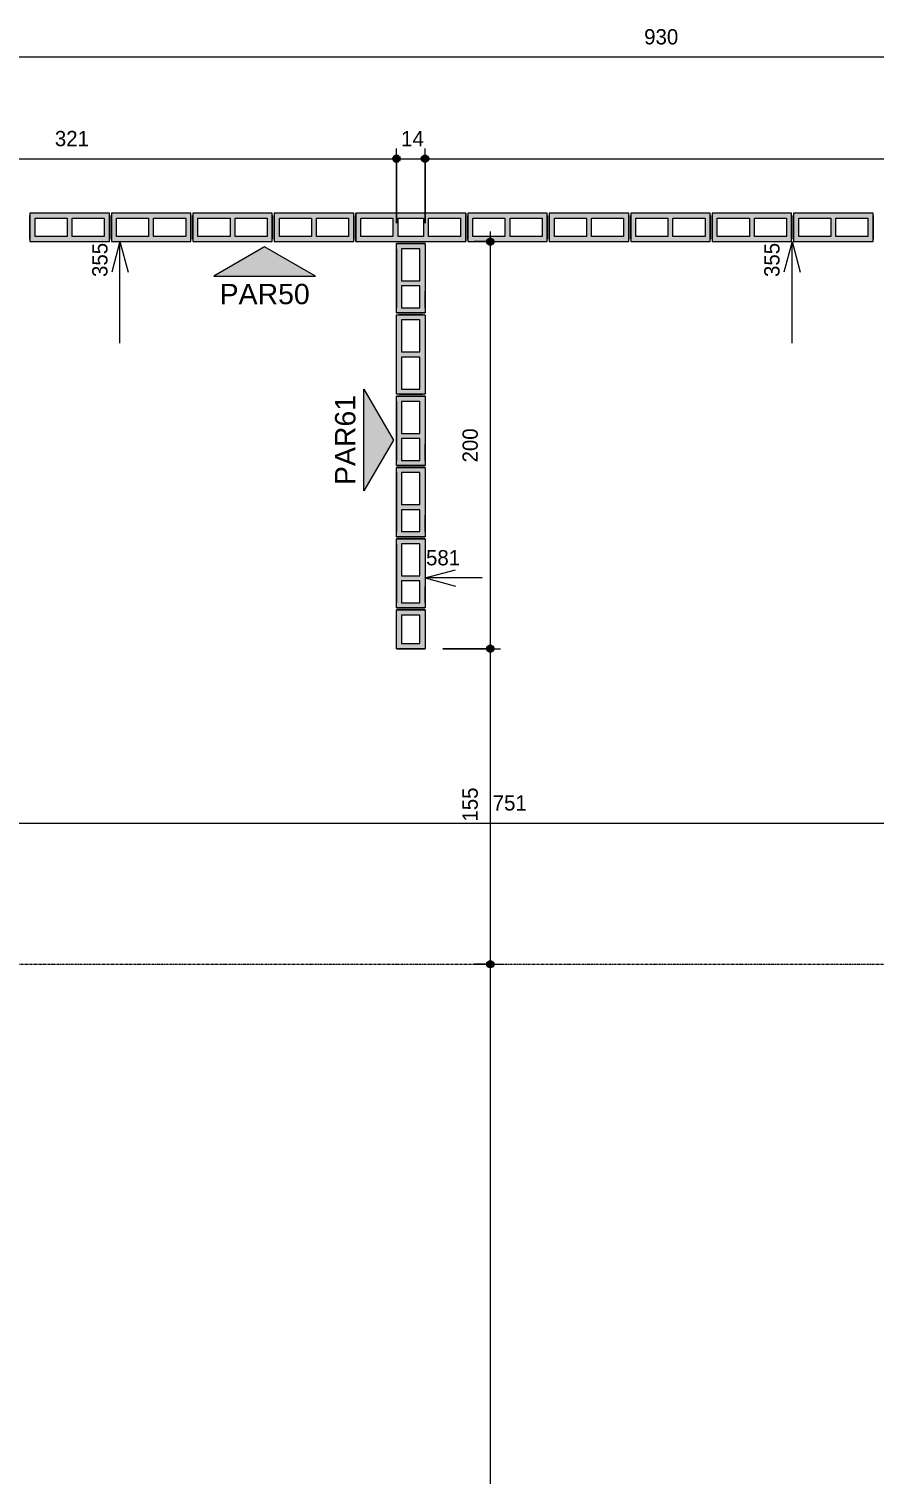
# Model space of a CAD drawing. Header units: centimetres. Extents: x 170 to 14001, y -2277 to 8860.
# Drawn here: x 11215 to 11630, y 185 to 895 of the extents above; entities that cross this region are included whole.
import ezdxf

# ---------------------------------------------------------------- set-up
doc = ezdxf.new("R2010")
doc.units = ezdxf.units.CM
doc.linetypes.add('Linha de eixo', pattern=[2.2225, 1.27, -0.3175, 0.3175, -0.3175])
for name, color, linetype, lineweight, true_color in [('A-ANNO-DIMS-1', 1, 'Continuous', 9, 0xff0000), ('G-ANNO-SYMB-1', 251, 'Continuous', 9, 0x646464), ('S-BEAM-3', 9, 'Continuous', 9, 0xc0c0c0), ('S-BEAM-4', 98, 'Continuous', 9, 0x004000), ('S-BEAM-8', 142, 'Continuous', 9, 0x0080c0), ('S-BEAM-9', 1, 'Continuous', 9, 0xff0000)]:
    doc.layers.add(name, color=color, linetype=linetype, lineweight=lineweight, true_color=true_color)
for name, color, linetype, lineweight in [('A-ANNO-DIMS-50', 7, 'Continuous', 9), ('A-DETL-GENF', 7, 'Continuous', 9), ('G-ANNO-SYMB', 7, 'Continuous', 9), ('S-BEAM', 7, 'Continuous', 9), ('S-BEAM-2', 7, 'Continuous', 13), ('S-GRID-1', 7, 'Linha de eixo', 9)]:
    doc.layers.add(name, color=color, linetype=linetype, lineweight=lineweight)
doc.styles.add('Arial', font='arial.ttf', dxfattribs={"height": 10})
doc.styles.add('Bahnschrift_12', font='', dxfattribs={"height": 7.5})
doc.styles.get('Bahnschrift_12').set_extended_font_data('Bahnschrift')
doc.dimstyles.new('COTA_ACUMULADA', dxfattribs={"dimscale": 30.48, "dimtxt": 8.33133, "dimasz": 0.049213, "dimexe": 0, "dimexo": 0.0625, "dimgap": 0.131234, "dimtad": 0, "dimjust": 2, "dimdec": 0, "dimzin": 0, "dimdsep": 46, "dimtxsty": 'Bahnschrift_12', "dimblk1": 'NONE', "dimblk2": 'OPEN30', "dimsah": 1, "dimcen": 0.09, "dimse1": 1, "dimsd1": 1, "dimazin": 0, "dimtfac": 1, "dimtdec": 4, "dimtix": 1, "dimtmove": 2, "dimatfit": 3, "dimfxl": 0, "dimfxlon": 1, "dimtvp": 1, "dimtolj": 1, "dimtzin": 0, "dimarcsym": 2})
doc.dimstyles.new('Linear_-_2_mm_Arial', dxfattribs={"dimscale": 30.48, "dimtxt": 8.33133, "dimasz": 0.393701, "dimexe": 0.164042, "dimexo": 0.328084, "dimgap": 0.131234, "dimtad": 1, "dimdec": 0, "dimzin": 0, "dimdsep": 46, "dimtxsty": 'Bahnschrift_12', "dimblk1": 'DOTSMALL', "dimblk2": 'DOTSMALL', "dimsah": 1, "dimcen": 0.09, "dimdle": 0.164042, "dimazin": 0, "dimtfac": 1, "dimtdec": 4, "dimtix": 1, "dimtmove": 0, "dimatfit": 3, "dimfxl": 1, "dimtvp": 1, "dimtolj": 1, "dimtzin": 0, "dimarcsym": 2})

# ---------------------------------------------------------------- blocks, each defined once
blk = doc.blocks.new('LEONE - BLOCO 14X39X19 - LEONE - BLOCO 14X39X19-554799-COBERTURA - MODULAÇÃO 2ª FIADA')
at = {"layer": 'S-BEAM-3'}
h = blk.add_hatch(color=256, dxfattribs=at)
h.paths.add_polyline_path([(-19.5, 7), (-19.5, -7), (19.5, -7), (19.5, 7)])
h.paths.add_polyline_path([(-17, -3.48), (-17, 4.5), (-1.25, 4.5), (-1.25, -4.5), (-17, -4.5)])
h.paths.add_polyline_path([(1.25, -0.98), (1.25, 4.5), (17, 4.5), (17, -4.5), (1.25, -4.5), (1.25, -4.16)])
at = {"layer": 'A-DETL-GENF'}
for p, q in [((19.5, 7), (-19.5, 7)), ((-19.5, 7), (-19.5, 0)), ((-19.5, 0), (-19.5, -7)), ((-17, -4.5), (-17, 4.5)), ((-17, 4.5), (-1.25, 4.5)), ((-1.25, 4.5), (-1.25, -4.5)), ((1.25, -4.5), (1.25, 4.5)), ((1.25, 4.5), (17, 4.5)), ((17, 4.5), (17, -4.5)), ((19.5, 0), (19.5, 7)), ((19.5, -7), (19.5, 0)), ((-19.5, -7), (19.5, -7)), ((-1.25, -4.5), (-17, -4.5)), ((17, -4.5), (1.25, -4.5))]:
    blk.add_line(p, q, dxfattribs=at)
at = {"layer": 'S-BEAM-2'}
for p, q in [((-19.5, 7), (-19.5, -7)), ((19.5, 7), (-19.5, 7)), ((-19.5, 7), (-19.5, -7)), ((-19.5, -5.75), (-19.5, 5.75)), ((19.5, -7), (19.5, 7)), ((19.5, -7), (19.5, 7)), ((19.5, 5.75), (19.5, -5.75)), ((-19.5, -7), (19.5, -7))]:
    blk.add_line(p, q, dxfattribs=at)
at = {"layer": 'S-BEAM-3'}
for p, q in [((-17, 4.5), (-1.25, 4.5)), ((-17, -4.5), (-17, 4.5)), ((-1.25, 4.5), (-1.25, -4.5)), ((1.25, 4.5), (17, 4.5)), ((1.25, -4.5), (1.25, 4.5)), ((17, 4.5), (17, -4.5)), ((-1.25, -4.5), (-17, -4.5)), ((17, -4.5), (1.25, -4.5))]:
    blk.add_line(p, q, dxfattribs=at)
blk = doc.blocks.new('LEONE - BLOCO 14X39X19 - LEONE - BLOCO 14X39X19-V1-COBERTURA - MODULAÇÃO 2ª FIADA')
at = {"layer": 'S-BEAM-3'}
h = blk.add_hatch(color=256, dxfattribs=at)
h.paths.add_polyline_path([(19.5, -7), (19.5, 7), (-19.5, 7), (-19.5, -7)])
h.paths.add_polyline_path([(1.25, -4.5), (1.25, 4.5), (17, 4.5), (17, -4.5)])
h.paths.add_polyline_path([(-1.25, -4.5), (-17, -4.5), (-17, 4.5), (-1.25, 4.5), (-1.25, -4.16)])
at = {"layer": 'A-DETL-GENF'}
for p, q in [((19.5, 7), (-19.5, 7)), ((-19.5, 7), (-19.5, 0)), ((-19.5, 0), (-19.5, -7)), ((-17, -4.5), (-17, 4.5)), ((-17, 4.5), (-1.25, 4.5)), ((-1.25, 4.5), (-1.25, -4.5)), ((1.25, -4.5), (1.25, 4.5)), ((1.25, 4.5), (17, 4.5)), ((17, 4.5), (17, -4.5)), ((19.5, 0), (19.5, 7)), ((19.5, -7), (19.5, 0)), ((-19.5, -7), (19.5, -7)), ((-1.25, -4.5), (-17, -4.5)), ((17, -4.5), (1.25, -4.5))]:
    blk.add_line(p, q, dxfattribs=at)
at = {"layer": 'S-BEAM-2'}
for p, q in [((-19.5, 7), (-19.5, -7)), ((19.5, 7), (-19.5, 7)), ((-19.5, 7), (-19.5, -7)), ((-19.5, -5.75), (-19.5, 5.75)), ((19.5, -7), (19.5, 7)), ((19.5, -7), (19.5, 7)), ((19.5, 5.75), (19.5, -5.75)), ((-19.5, -7), (19.5, -7))]:
    blk.add_line(p, q, dxfattribs=at)
at = {"layer": 'S-BEAM-3'}
for p, q in [((-17, 4.5), (-1.25, 4.5)), ((-17, -4.5), (-17, 4.5)), ((-1.25, 4.5), (-1.25, -4.5)), ((1.25, 4.5), (17, 4.5)), ((1.25, -4.5), (1.25, 4.5)), ((17, 4.5), (17, -4.5)), ((-1.25, -4.5), (-17, -4.5)), ((17, -4.5), (1.25, -4.5))]:
    blk.add_line(p, q, dxfattribs=at)
blk = doc.blocks.new('LEONE - BLOCO 14X54X19 - LEONE - BLOCO 14X54X19-V7-COBERTURA - MODULAÇÃO 2ª FIADA')
at = {"layer": 'S-BEAM-4'}
h = blk.add_hatch(color=256, dxfattribs=at)
h.paths.add_polyline_path([(-12.98, 7), (-27, 7), (-27, -7), (27, -7), (27, 7), (0, 7)])
h.paths.add_polyline_path([(-12.98, 4.5), (-8.75, 4.5), (-8.75, -4.5), (-24.5, -4.5), (-24.5, 4.5)])
h.paths.add_polyline_path([(8.75, 4.5), (24.5, 4.5), (24.5, -4.5), (8.75, -4.5)])
h.paths.add_polyline_path([(-6.25, 4.5), (6.25, 4.5), (6.25, -4.5), (-6.25, -4.5), (-6.25, 4.16)])
at = {"layer": 'A-DETL-GENF'}
for p, q in [((-27, 7), (-27, 0)), ((0, 7), (-27, 7)), ((-27, 0), (-27, -7)), ((-24.5, -4.5), (-24.5, 4.5)), ((-24.5, 4.5), (-8.75, 4.5)), ((-8.75, 4.5), (-8.75, -4.5)), ((-6.25, 4.5), (6.25, 4.5)), ((-6.25, -4.5), (-6.25, 4.5)), ((27, 7), (0, 7)), ((6.25, 4.5), (6.25, -4.5)), ((8.75, -4.5), (8.75, 4.5)), ((8.75, 4.5), (24.5, 4.5)), ((24.5, 4.5), (24.5, -4.5)), ((27, 0), (27, 7)), ((-27, -7), (0, -7)), ((-8.75, -4.5), (-24.5, -4.5)), ((6.25, -4.5), (-6.25, -4.5)), ((0, -7), (27, -7)), ((24.5, -4.5), (8.75, -4.5)), ((27, -7), (27, 0))]:
    blk.add_line(p, q, dxfattribs=at)
at = {"layer": 'S-BEAM-2'}
for p, q in [((-27, 7), (-27, -7)), ((27, 7), (-27, 7)), ((-27, 7), (-27, -7)), ((-27, -7), (-27, 6.88)), ((-27, 5.75), (-27, -5.75)), ((-27, -5.75), (-27, 5.75)), ((27, -7), (27, 7)), ((27, 7), (27, -7)), ((27, -7), (27, 7)), ((27, -5.75), (27, 5.75)), ((27, 5.75), (27, -5.75)), ((-27, -7), (27, -7))]:
    blk.add_line(p, q, dxfattribs=at)
at = {"layer": 'S-BEAM-3'}
for p, q in [((-24.5, 4.5), (-8.75, 4.5)), ((-24.5, -4.5), (-24.5, 4.5)), ((-8.75, 4.5), (-8.75, -4.5)), ((-6.25, 4.5), (6.25, 4.5)), ((-6.25, -4.5), (-6.25, 4.5)), ((6.25, 4.5), (6.25, -4.5)), ((8.75, 4.5), (24.5, 4.5)), ((8.75, -4.5), (8.75, 4.5)), ((24.5, 4.5), (24.5, -4.5)), ((-8.75, -4.5), (-24.5, -4.5)), ((6.25, -4.5), (-6.25, -4.5)), ((24.5, -4.5), (8.75, -4.5))]:
    blk.add_line(p, q, dxfattribs=at)
blk = doc.blocks.new('LEONE - BLOCO 14X39X19 - LEONE - BLOCO 14X39X19-3130777-COBERTURA - MODULAÇÃO 2ª FIADA')
at = {"layer": 'S-BEAM-3'}
h = blk.add_hatch(color=256, dxfattribs=at)
h.paths.add_polyline_path([(-19.5, 4.5), (-19.5, -7), (19.5, -7), (19.5, 7), (-19.5, 7)])
h.paths.add_polyline_path([(-17, 4.5), (-1.25, 4.5), (-1.25, -4.5), (-17, -4.5)])
h.paths.add_polyline_path([(1.25, 4.16), (1.25, 4.5), (17, 4.5), (17, -4.5), (1.25, -4.5)])
at = {"layer": 'A-DETL-GENF'}
for p, q in [((-19.5, 7), (19.5, 7)), ((-19.5, 0), (-19.5, 7)), ((-1.25, 4.5), (-17, 4.5)), ((-17, 4.5), (-17, -4.5)), ((-1.25, -4.5), (-1.25, 4.5)), ((1.25, 4.5), (1.25, -4.5)), ((17, 4.5), (1.25, 4.5)), ((17, -4.5), (17, 4.5)), ((19.5, 7), (19.5, 0)), ((-19.5, -7), (-19.5, 0)), ((19.5, -7), (-19.5, -7)), ((-17, -4.5), (-1.25, -4.5)), ((1.25, -4.5), (17, -4.5)), ((19.5, 0), (19.5, -7))]:
    blk.add_line(p, q, dxfattribs=at)
at = {"layer": 'S-BEAM-2'}
for p, q in [((-19.5, -7), (-19.5, 7)), ((-19.5, 7), (19.5, 7)), ((-19.5, -7), (-19.5, 7)), ((-19.5, 5.75), (-19.5, -5.75)), ((19.5, 7), (19.5, -7)), ((19.5, 7), (19.5, -7)), ((19.5, -5.75), (19.5, 5.75)), ((19.5, -7), (-19.5, -7))]:
    blk.add_line(p, q, dxfattribs=at)
at = {"layer": 'S-BEAM-3'}
for p, q in [((-1.25, 4.5), (-17, 4.5)), ((-17, 4.5), (-17, -4.5)), ((-1.25, -4.5), (-1.25, 4.5)), ((17, 4.5), (1.25, 4.5)), ((1.25, 4.5), (1.25, -4.5)), ((17, -4.5), (17, 4.5)), ((-17, -4.5), (-1.25, -4.5)), ((1.25, -4.5), (17, -4.5))]:
    blk.add_line(p, q, dxfattribs=at)
blk = doc.blocks.new('LEONE - BLOCO 14x34x5 - LEONE - BLOCO 14x34x19-2955447-COBERTURA - MODULAÇÃO 2ª FIADA')
at = {"layer": 'S-BEAM-8'}
h = blk.add_hatch(color=256, dxfattribs=at)
h.paths.add_polyline_path([(-14.5, 4.5), (-14.5, -7), (19.5, -7), (19.5, 7), (-14.5, 7)])
h.paths.add_polyline_path([(-12, 4.5), (-1.25, 4.5), (-1.25, -4.5), (-12, -4.5), (-12, 2.6667)])
h.paths.add_polyline_path([(1.25, 4.5), (17, 4.5), (17, -4.5), (1.25, -4.5)])
at = {"layer": 'A-DETL-GENF'}
for p, q in [((-14.5, 7), (2.5, 7)), ((-14.5, 0), (-14.5, 7)), ((-12, 4.5), (-12, -4.5)), ((-1.25, 4.5), (-12, 4.5)), ((-1.25, -4.5), (-1.25, 4.5)), ((1.25, 4.5), (1.25, -4.5)), ((17, 4.5), (1.25, 4.5)), ((2.5, 7), (19.5, 7)), ((17, -4.5), (17, 4.5)), ((19.5, 7), (19.5, 0)), ((-14.5, -7), (-14.5, 0)), ((2.5, -7), (-14.5, -7)), ((-12, -4.5), (-1.25, -4.5)), ((1.25, -4.5), (17, -4.5)), ((19.5, -7), (2.5, -7)), ((19.5, 0), (19.5, -7))]:
    blk.add_line(p, q, dxfattribs=at)
at = {"layer": 'S-BEAM-2'}
for p, q in [((-14.5, -7), (-14.5, 7)), ((-14.5, 7), (19.5, 7)), ((-14.5, 7), (-14.5, -6.8804)), ((-14.5, -7), (-14.5, 7)), ((-14.5, -5.75), (-14.5, 5.75)), ((-14.5, 5.75), (-14.5, -5.75)), ((-12, 7), (-3.9375, 7)), ((-12, 7), (-3.9375, 7)), ((17, 7), (-12, 7)), ((19.5, 7), (19.5, -7)), ((19.5, -7), (19.5, 7)), ((19.5, 7), (19.5, -7)), ((19.5, 5.75), (19.5, -5.75)), ((19.5, -5.75), (19.5, 5.75)), ((19.5, -7), (-14.5, -7)), ((-12, -7), (-3.9375, -7)), ((-12, -7), (-3.9375, -7)), ((17, -7), (-12, -7))]:
    blk.add_line(p, q, dxfattribs=at)
at = {"layer": 'S-BEAM-3'}
for p, q in [((-1.25, 4.5), (-12, 4.5)), ((-12, 4.5), (-12, -4.5)), ((-1.25, -4.5), (-1.25, 4.5)), ((17, 4.5), (1.25, 4.5)), ((1.25, 4.5), (1.25, -4.5)), ((17, -4.5), (17, 4.5)), ((-12, -4.5), (-1.25, -4.5)), ((1.25, -4.5), (17, -4.5))]:
    blk.add_line(p, q, dxfattribs=at)
blk = doc.blocks.new('LEONE - BLOCO 14x19x19 - LEONE - BLOCO 14x19x19-2942582-COBERTURA - MODULAÇÃO 2ª FIADA')
at = {"layer": 'S-BEAM-9'}
h = blk.add_hatch(color=256, dxfattribs=at)
h.paths.add_polyline_path([(-9.5, 0), (-9.5, -7), (9.5, -7), (9.5, 7), (-9.5, 7), (-9.5, 3.61)])
h.paths.add_polyline_path([(-7, 4.5), (7, 4.5), (7, -4.5), (-7, -4.5)])
at = {"layer": 'A-DETL-GENF'}
for p, q in [((-9.5, 7), (0, 7)), ((-9.5, 0), (-9.5, 7)), ((-7, 4.5), (-7, -4.5)), ((7, 4.5), (-7, 4.5)), ((0, 7), (9.5, 7)), ((7, -4.5), (7, 4.5)), ((9.5, 7), (9.5, 0)), ((-9.5, -7), (-9.5, 0)), ((0, -7), (-9.5, -7)), ((-7, -4.5), (7, -4.5)), ((9.5, -7), (0, -7)), ((9.5, 0), (9.5, -7))]:
    blk.add_line(p, q, dxfattribs=at)
at = {"layer": 'S-BEAM-2'}
for p, q in [((-9.5, 7), (9.5, 7)), ((-9.5, -7), (-9.5, 7)), ((-9.5, 7), (-9.5, -7)), ((-9.5, -5.75), (-9.5, 5.75)), ((-9.5, 5.75), (-9.5, -5.75)), ((9.5, 7), (9.5, -7)), ((9.5, -7), (9.5, 7)), ((9.5, 5.75), (9.5, -5.75)), ((9.5, -5.75), (9.5, 5.75)), ((9.5, -7), (-9.5, -7))]:
    blk.add_line(p, q, dxfattribs=at)
at = {"layer": 'S-BEAM-3'}
for p, q in [((7, 4.5), (-7, 4.5)), ((-7, 4.5), (-7, -4.5)), ((7, -4.5), (7, 4.5)), ((-7, -4.5), (7, -4.5))]:
    blk.add_line(p, q, dxfattribs=at)
blk = doc.blocks.new('Elevação - Número de detalhe-142644-COBERTURA - MODULAÇÃO 2ª FIADA')
at = {"layer": 'G-ANNO-SYMB-1'}
blk.add_hatch(color=256, dxfattribs=at).paths.add_polyline_path([(0.5, 0), (-0.5, 0), (0, 0.289)])
at = {"layer": 'G-ANNO-SYMB'}
for p, q in [((0, 0.289), (-0.5, 0)), ((0.5, 0), (0, 0.289)), ((-0.5, 0), (0.5, 0))]:
    blk.add_line(p, q, dxfattribs=at)
blk = doc.blocks.new('DIMBLOCK2-COBERTURA - MODULAÇÃO 2ª FIADA')
at = {"layer": 'A-ANNO-DIMS-50', "lineweight": 35, "true_color": 0xff0000}
h = blk.add_hatch(color=1, dxfattribs=at)
edge = h.paths.add_edge_path()
edge.add_arc((11074.73, 830.95), 1.5, 0, 360)
h = blk.add_hatch(color=1, dxfattribs=at)
edge = h.paths.add_edge_path()
edge.add_arc((11395.73, 830.95), 1.5, 0, 360)
at = {"layer": 'A-ANNO-DIMS-50', "color": 1, "true_color": 0xff0000}
for p, q in [((11074.73, 799.24), (11074.73, 835.95)), ((11074.73, 830.95), (11395.73, 830.95)), ((11074.73, 830.95), (11074.73, 799.24)), ((11395.73, 799.24), (11395.73, 835.95)), ((11395.73, 830.95), (11395.73, 799.24))]:
    blk.add_line(p, q, dxfattribs=at)
at = {"layer": 'A-ANNO-DIMS-50', "color": 1, "lineweight": 35, "true_color": 0xff0000}
for centre in [(11074.73, 830.95), (11395.73, 830.95)]:
    blk.add_circle(centre, 1.5, dxfattribs=at)
at = {"layer": 'A-ANNO-DIMS-50', "color": 0, "insert": (11227.97, 844.59), "char_height": 7.5, "width": 17.4201, "attachment_point": 1, "line_spacing_factor": 1.009858, "style": 'Bahnschrift_12'}
blk.add_mtext('321', dxfattribs=at)
blk = doc.blocks.new('_DotSmall')
at = {"color": 0, "linetype": 'ByBlock', "const_width": 0.5}
blk.add_lwpolyline([(-0.0625, 0, 1), (0.0625, 0, 1)], format="xyb", close=True, dxfattribs=at)
blk = doc.blocks.new('DIMBLOCK3-COBERTURA - MODULAÇÃO 2ª FIADA')
at = {"layer": 'A-ANNO-DIMS-50', "lineweight": 35, "true_color": 0xff0000}
h = blk.add_hatch(color=1, dxfattribs=at)
edge = h.paths.add_edge_path()
edge.add_arc((11395.73, 830.95), 1.5, 0, 360)
h = blk.add_hatch(color=1, dxfattribs=at)
edge = h.paths.add_edge_path()
edge.add_arc((11409.73, 830.95), 1.5, 0, 360)
at = {"layer": 'A-ANNO-DIMS-50', "color": 1, "true_color": 0xff0000}
for p, q in [((11395.73, 799.24), (11395.73, 835.95)), ((11395.73, 830.95), (11409.73, 830.95)), ((11395.73, 830.95), (11395.73, 799.24)), ((11409.73, 799.24), (11409.73, 835.95)), ((11409.73, 830.95), (11409.73, 799.24))]:
    blk.add_line(p, q, dxfattribs=at)
at = {"layer": 'A-ANNO-DIMS-50', "color": 1, "lineweight": 35, "true_color": 0xff0000}
for centre in [(11395.73, 830.95), (11409.73, 830.95)]:
    blk.add_circle(centre, 1.5, dxfattribs=at)
at = {"layer": 'A-ANNO-DIMS-50', "color": 0, "insert": (11398, 844.59), "char_height": 7.5, "width": 11.3609, "attachment_point": 1, "line_spacing_factor": 1.009858, "style": 'Bahnschrift_12'}
blk.add_mtext('14', dxfattribs=at)
blk = doc.blocks.new('DIMBLOCK4-COBERTURA - MODULAÇÃO 2ª FIADA')
at = {"layer": 'A-ANNO-DIMS-50', "lineweight": 35, "true_color": 0xff0000}
h = blk.add_hatch(color=1, dxfattribs=at)
edge = h.paths.add_edge_path()
edge.add_arc((11409.73, 830.95), 1.5, 0, 360)
h = blk.add_hatch(color=1, dxfattribs=at)
edge = h.paths.add_edge_path()
edge.add_arc((11990.73, 830.95), 1.5, 0, 360)
at = {"layer": 'A-ANNO-DIMS-50', "color": 1, "true_color": 0xff0000}
for p, q in [((11409.73, 799.24), (11409.73, 835.95)), ((11409.73, 830.95), (11990.73, 830.95)), ((11409.73, 830.95), (11409.73, 799.24)), ((11990.73, 823.07), (11990.73, 835.95)), ((11990.73, 830.95), (11990.73, 823.07))]:
    blk.add_line(p, q, dxfattribs=at)
at = {"layer": 'A-ANNO-DIMS-50', "color": 1, "lineweight": 35, "true_color": 0xff0000}
for centre in [(11409.73, 830.95), (11990.73, 830.95)]:
    blk.add_circle(centre, 1.5, dxfattribs=at)
at = {"layer": 'A-ANNO-DIMS-50', "color": 0, "insert": (11692.66, 844.59), "char_height": 7.5, "width": 18.1774, "attachment_point": 1, "line_spacing_factor": 1.009858, "style": 'Bahnschrift_12'}
blk.add_mtext('581', dxfattribs=at)
blk = doc.blocks.new('DIMBLOCK10-COBERTURA - MODULAÇÃO 2ª FIADA')
at = {"layer": 'A-ANNO-DIMS-50', "lineweight": 35, "true_color": 0xff0000}
h = blk.add_hatch(color=1, dxfattribs=at)
edge = h.paths.add_edge_path()
edge.add_arc((11060.73, 880.95), 1.5, 0, 360)
h = blk.add_hatch(color=1, dxfattribs=at)
edge = h.paths.add_edge_path()
edge.add_arc((11990.73, 880.95), 1.5, 0, 360)
at = {"layer": 'A-ANNO-DIMS-50', "color": 1, "true_color": 0xff0000}
for p, q in [((11055.73, 880.95), (11990.73, 880.95)), ((11060.73, 812.99), (11060.73, 885.95)), ((11060.73, 880.95), (11060.73, 812.99)), ((11990.73, 873.07), (11990.73, 885.95)), ((11990.73, 880.95), (11990.73, 873.07))]:
    blk.add_line(p, q, dxfattribs=at)
at = {"layer": 'A-ANNO-DIMS-50', "color": 1, "lineweight": 35, "true_color": 0xff0000}
for centre in [(11060.73, 880.95), (11990.73, 880.95)]:
    blk.add_circle(centre, 1.5, dxfattribs=at)
at = {"layer": 'A-ANNO-DIMS-50', "color": 0, "insert": (11517.34, 894.59), "char_height": 7.5, "width": 20.1467, "attachment_point": 1, "line_spacing_factor": 1.009858, "style": 'Bahnschrift_12'}
blk.add_mtext('930', dxfattribs=at)
blk = doc.blocks.new('DIMBLOCK45-COBERTURA - MODULAÇÃO 2ª FIADA')
at = {"layer": 'A-ANNO-DIMS-50', "lineweight": 35, "true_color": 0xff0000}
h = blk.add_hatch(color=1, dxfattribs=at)
edge = h.paths.add_edge_path()
edge.add_arc((11441.77, 790.24), 1.5, 0, 360)
h = blk.add_hatch(color=1, dxfattribs=at)
edge = h.paths.add_edge_path()
edge.add_arc((11441.77, 590.24), 1.5, 0, 360)
at = {"layer": 'A-ANNO-DIMS-50', "color": 1, "true_color": 0xff0000}
for p, q in [((11441.77, 795.24), (11441.77, 590.24)), ((11433.89, 790.24), (11446.77, 790.24)), ((11441.77, 790.24), (11433.89, 790.24)), ((11418.48, 590.24), (11446.77, 590.24)), ((11441.77, 590.24), (11418.48, 590.24))]:
    blk.add_line(p, q, dxfattribs=at)
at = {"layer": 'A-ANNO-DIMS-50', "color": 1, "lineweight": 35, "true_color": 0xff0000}
for centre in [(11441.77, 790.24), (11441.77, 590.24)]:
    blk.add_circle(centre, 1.5, dxfattribs=at)
at = {"layer": 'A-ANNO-DIMS-50', "color": 0, "insert": (11428.12, 681.72), "char_height": 7.5, "width": 20.4496, "attachment_point": 1, "rotation": 90, "line_spacing_factor": 1.009858, "style": 'Bahnschrift_12'}
blk.add_mtext('200', dxfattribs=at)
blk = doc.blocks.new('DIMBLOCK46-COBERTURA - MODULAÇÃO 2ª FIADA')
at = {"layer": 'A-ANNO-DIMS-50', "lineweight": 35, "true_color": 0xff0000}
h = blk.add_hatch(color=1, dxfattribs=at)
edge = h.paths.add_edge_path()
edge.add_arc((11441.77, 590.24), 1.5, 0, 360)
h = blk.add_hatch(color=1, dxfattribs=at)
edge = h.paths.add_edge_path()
edge.add_arc((11441.77, 435.24), 1.5, 0, 360)
at = {"layer": 'A-ANNO-DIMS-50', "color": 1, "true_color": 0xff0000}
for p, q in [((11418.48, 590.24), (11446.77, 590.24)), ((11441.77, 590.24), (11418.48, 590.24)), ((11441.77, 590.24), (11441.77, 435.24)), ((11433.89, 435.24), (11446.77, 435.24)), ((11441.77, 435.24), (11433.89, 435.24))]:
    blk.add_line(p, q, dxfattribs=at)
at = {"layer": 'A-ANNO-DIMS-50', "color": 1, "lineweight": 35, "true_color": 0xff0000}
for centre in [(11441.77, 590.24), (11441.77, 435.24)]:
    blk.add_circle(centre, 1.5, dxfattribs=at)
at = {"layer": 'A-ANNO-DIMS-50', "color": 0, "insert": (11428.12, 505.3), "char_height": 7.5, "width": 17.8745, "attachment_point": 1, "rotation": 90, "line_spacing_factor": 1.009858, "style": 'Bahnschrift_12'}
blk.add_mtext('155', dxfattribs=at)
blk = doc.blocks.new('DIMBLOCK47-COBERTURA - MODULAÇÃO 2ª FIADA')
at = {"layer": 'A-ANNO-DIMS-50', "lineweight": 35, "true_color": 0xff0000}
h = blk.add_hatch(color=1, dxfattribs=at)
edge = h.paths.add_edge_path()
edge.add_arc((11441.77, 435.24), 1.5, 0, 360)
h = blk.add_hatch(color=1, dxfattribs=at)
edge = h.paths.add_edge_path()
edge.add_arc((11441.77, -129.76), 1.5, 0, 360)
at = {"layer": 'A-ANNO-DIMS-50', "color": 1, "true_color": 0xff0000}
for p, q in [((11433.89, 435.24), (11446.77, 435.24)), ((11441.77, 435.24), (11433.89, 435.24)), ((11441.77, 435.24), (11441.77, -129.76)), ((11433.89, -129.76), (11446.77, -129.76)), ((11441.77, -129.76), (11433.89, -129.76))]:
    blk.add_line(p, q, dxfattribs=at)
at = {"layer": 'A-ANNO-DIMS-50', "color": 1, "lineweight": 35, "true_color": 0xff0000}
for centre in [(11441.77, 435.24), (11441.77, -129.76)]:
    blk.add_circle(centre, 1.5, dxfattribs=at)
at = {"layer": 'A-ANNO-DIMS-50', "color": 0, "insert": (11428.12, 144.35), "char_height": 7.5, "width": 20.1467, "attachment_point": 1, "rotation": 90, "line_spacing_factor": 1.009858, "style": 'Bahnschrift_12'}
blk.add_mtext('565', dxfattribs=at)
blk = doc.blocks.new('DIMBLOCK64-COBERTURA - MODULAÇÃO 2ª FIADA')
at = {"layer": 'A-ANNO-DIMS-50', "lineweight": 35, "true_color": 0xff0000}
h = blk.add_hatch(color=1, dxfattribs=at)
edge = h.paths.add_edge_path()
edge.add_arc((11074.73, 504.59), 1.5, 0, 360)
h = blk.add_hatch(color=1, dxfattribs=at)
edge = h.paths.add_edge_path()
edge.add_arc((11825.73, 504.59), 1.5, 0, 360)
at = {"layer": 'A-ANNO-DIMS-50', "color": 1, "true_color": 0xff0000}
for p, q in [((11069.73, 504.59), (11825.73, 504.59)), ((11074.73, 500.24), (11074.73, 509.59)), ((11074.73, 504.59), (11074.73, 500.24)), ((11825.73, 494.24), (11825.73, 509.59)), ((11825.73, 504.59), (11825.73, 494.24))]:
    blk.add_line(p, q, dxfattribs=at)
at = {"layer": 'A-ANNO-DIMS-50', "color": 1, "lineweight": 35, "true_color": 0xff0000}
for centre in [(11074.73, 504.59), (11825.73, 504.59)]:
    blk.add_circle(centre, 1.5, dxfattribs=at)
at = {"layer": 'A-ANNO-DIMS-50', "color": 0, "insert": (11442.97, 518.23), "char_height": 7.5, "width": 17.4201, "attachment_point": 1, "line_spacing_factor": 1.009858, "style": 'Bahnschrift_12'}
blk.add_mtext('751', dxfattribs=at)
blk = doc.blocks.new('DIMBLOCK89-COBERTURA - MODULAÇÃO 2ª FIADA')
at = {"layer": 'A-ANNO-DIMS-50', "color": 1, "true_color": 0xff0000}
for p, q in [((11259.94, 790.24), (11255.92, 775.24)), ((11259.94, 790.24), (11263.96, 775.24)), ((11259.94, 740.24), (11259.94, 790.24)), ((11259.94, 790.24), (11259.94, 790.24)), ((11259.94, 790.24), (11259.94, 790.24))]:
    blk.add_line(p, q, dxfattribs=at)
at = {"layer": 'A-ANNO-DIMS-50', "color": 0, "insert": (11246.3, 772.83), "char_height": 7.5, "width": 20.2982, "attachment_point": 1, "rotation": 90, "line_spacing_factor": 1.009858, "style": 'Bahnschrift_12'}
blk.add_mtext('355', dxfattribs=at)
blk = doc.blocks.new('_None')
blk = doc.blocks.new('_Open30')
at = {"color": 0, "linetype": 'ByBlock', "lineweight": -2}
for p, q in [((-1, 0.27), (0, 0)), ((0, 0), (-1, -0.27)), ((0, 0), (-1, 0))]:
    blk.add_line(p, q, dxfattribs=at)
blk = doc.blocks.new('DIMBLOCK93-COBERTURA - MODULAÇÃO 2ª FIADA')
at = {"layer": 'A-ANNO-DIMS-50', "color": 1, "true_color": 0xff0000}
for p, q in [((11589.94, 790.24), (11585.92, 775.24)), ((11589.94, 790.24), (11593.96, 775.24)), ((11589.94, 740.24), (11589.94, 790.24)), ((11589.94, 790.24), (11589.94, 790.24)), ((11589.94, 790.24), (11589.94, 790.24))]:
    blk.add_line(p, q, dxfattribs=at)
at = {"layer": 'A-ANNO-DIMS-50', "color": 0, "insert": (11576.3, 772.83), "char_height": 7.5, "width": 20.2982, "attachment_point": 1, "rotation": 90, "line_spacing_factor": 1.009858, "style": 'Bahnschrift_12'}
blk.add_mtext('355', dxfattribs=at)
blk = doc.blocks.new('DIMBLOCK135-COBERTURA - MODULAÇÃO 2ª FIADA')
at = {"layer": 'A-ANNO-DIMS-50', "color": 1, "true_color": 0xff0000}
for p, q in [((11409.73, 625.02), (11424.73, 629.04)), ((11409.73, 625.02), (11424.73, 621.01)), ((11437.75, 625.02), (11409.73, 625.02)), ((11409.73, 625.02), (11409.73, 625.02)), ((11409.73, 625.02), (11409.73, 625.02))]:
    blk.add_line(p, q, dxfattribs=at)
at = {"layer": 'A-ANNO-DIMS-50', "color": 0, "insert": (11410.23, 638.67), "char_height": 7.5, "width": 18.1774, "attachment_point": 1, "line_spacing_factor": 1.009858, "style": 'Bahnschrift_12'}
blk.add_mtext('581', dxfattribs=at)
blk = doc.blocks.new('DIMBLOCK136-COBERTURA - MODULAÇÃO 2ª FIADA')
at = {"layer": 'A-ANNO-DIMS-50', "color": 1, "true_color": 0xff0000}
for p, q in [((11074.73, 625.02), (11089.73, 629.04)), ((11074.73, 625.02), (11089.73, 621.01)), ((11124.73, 625.02), (11074.73, 625.02)), ((11074.73, 625.02), (11074.73, 625.02)), ((11074.73, 625.02), (11074.73, 625.02))]:
    blk.add_line(p, q, dxfattribs=at)
at = {"layer": 'A-ANNO-DIMS-50', "color": 0, "insert": (11075.23, 638.67), "char_height": 7.5, "width": 17.2686, "attachment_point": 1, "line_spacing_factor": 1.009858, "style": 'Bahnschrift_12'}
blk.add_mtext('916', dxfattribs=at)

msp = doc.modelspace()

# ---------------------------------------------------------------- linework, layer by layer
at = {"layer": 'S-GRID-1'}
msp.add_line((10926.69, 435.24), (13936, 435.24), dxfattribs=at)

# ---------------------------------------------------------------- block references
at = {"layer": 'G-ANNO-SYMB', "xscale": 49.99999999999998, "yscale": 49.99999999999998, "zscale": 49.99999999999998}
msp.add_blockref('Elevação - Número de detalhe-142644-COBERTURA - MODULAÇÃO 2ª FIADA', (11330.95, 773.24), dxfattribs=at)
at = {"layer": 'G-ANNO-SYMB', "extrusion": (0, 0, -1), "xscale": 49.99999999999998, "yscale": 49.99999999999998, "zscale": 49.99999999999998, "rotation": 89.99999999999952}
msp.add_blockref('Elevação - Número de detalhe-142644-COBERTURA - MODULAÇÃO 2ª FIADA', (-11379.72, 692.7), dxfattribs=at)
at = {"layer": 'S-BEAM'}
for name, p in [('LEONE - BLOCO 14X39X19 - LEONE - BLOCO 14X39X19-554799-COBERTURA - MODULAÇÃO 2ª FIADA', (11235.23, 797.24)), ('LEONE - BLOCO 14X39X19 - LEONE - BLOCO 14X39X19-554799-COBERTURA - MODULAÇÃO 2ª FIADA', (11275.23, 797.24)), ('LEONE - BLOCO 14X39X19 - LEONE - BLOCO 14X39X19-554799-COBERTURA - MODULAÇÃO 2ª FIADA', (11315.23, 797.24)), ('LEONE - BLOCO 14X39X19 - LEONE - BLOCO 14X39X19-V1-COBERTURA - MODULAÇÃO 2ª FIADA', (11355.23, 797.24)), ('LEONE - BLOCO 14X39X19 - LEONE - BLOCO 14X39X19-554799-COBERTURA - MODULAÇÃO 2ª FIADA', (11450.23, 797.24)), ('LEONE - BLOCO 14X39X19 - LEONE - BLOCO 14X39X19-554799-COBERTURA - MODULAÇÃO 2ª FIADA', (11490.23, 797.24)), ('LEONE - BLOCO 14X39X19 - LEONE - BLOCO 14X39X19-554799-COBERTURA - MODULAÇÃO 2ª FIADA', (11530.23, 797.24)), ('LEONE - BLOCO 14X39X19 - LEONE - BLOCO 14X39X19-554799-COBERTURA - MODULAÇÃO 2ª FIADA', (11570.23, 797.24)), ('LEONE - BLOCO 14X39X19 - LEONE - BLOCO 14X39X19-554799-COBERTURA - MODULAÇÃO 2ª FIADA', (11610.23, 797.24))]:
    msp.add_blockref(name, p, dxfattribs=at)
for name, p, rotation in [('LEONE - BLOCO 14X54X19 - LEONE - BLOCO 14X54X19-V7-COBERTURA - MODULAÇÃO 2ª FIADA', (11402.73, 797.24), 180), ('LEONE - BLOCO 14x34x5 - LEONE - BLOCO 14x34x19-2955447-COBERTURA - MODULAÇÃO 2ª FIADA', (11402.73, 769.74), 90.0000000000002), ('LEONE - BLOCO 14X39X19 - LEONE - BLOCO 14X39X19-3130777-COBERTURA - MODULAÇÃO 2ª FIADA', (11402.73, 734.74), 90.00000000000016), ('LEONE - BLOCO 14x34x5 - LEONE - BLOCO 14x34x19-2955447-COBERTURA - MODULAÇÃO 2ª FIADA', (11402.73, 694.74), 90.00000000000058), ('LEONE - BLOCO 14x34x5 - LEONE - BLOCO 14x34x19-2955447-COBERTURA - MODULAÇÃO 2ª FIADA', (11402.73, 659.74), 90.00000000000058), ('LEONE - BLOCO 14x34x5 - LEONE - BLOCO 14x34x19-2955447-COBERTURA - MODULAÇÃO 2ª FIADA', (11402.73, 624.74), 90.00000000000058), ('LEONE - BLOCO 14x19x19 - LEONE - BLOCO 14x19x19-2942582-COBERTURA - MODULAÇÃO 2ª FIADA', (11402.73, 599.74), 90.00000000000058)]:
    msp.add_blockref(name, p, dxfattribs=dict(at, rotation=rotation))

# ---------------------------------------------------------------- texts
at = {"layer": 'G-ANNO-SYMB', "insert": (11308.87, 769.46), "char_height": 10, "width": 54.9156, "attachment_point": 1, "style": 'Arial'}
msp.add_mtext('PAR50', dxfattribs=at)
at = {"layer": 'G-ANNO-SYMB', "insert": (11365.53, 670.63), "char_height": 10, "width": 54.9156, "attachment_point": 1, "rotation": 90, "style": 'Arial'}
msp.add_mtext('PAR61', dxfattribs=at)

# ---------------------------------------------------------------- dimensions: what is measured, and where the dimension line sits
at = {"layer": 'A-ANNO-DIMS-1'}
for base, p1, p2, override, picture, middle in [((11990.73, 880.95), (11060.73, 802.99), (11990.73, 883.07), {"dimpost": '<>', "dimfxl": 933.440845}, 'DIMBLOCK10-COBERTURA - MODULAÇÃO 2ª FIADA', (11525.73, 888.78)), ((11395.73, 830.95), (11074.73, 789.24), (11395.73, 789.24), {"dimpost": '<>', "dimfxl": 321}, 'DIMBLOCK2-COBERTURA - MODULAÇÃO 2ª FIADA', (11235.23, 838.77)), ((11409.73, 830.95), (11395.73, 789.24), (11409.73, 789.24), {"dimpost": '<>', "dimfxl": 14}, 'DIMBLOCK3-COBERTURA - MODULAÇÃO 2ª FIADA', (11402.73, 838.7)), ((11990.73, 830.95), (11409.73, 789.24), (11990.73, 833.07), {"dimpost": '<>', "dimfxl": 582.65043}, 'DIMBLOCK4-COBERTURA - MODULAÇÃO 2ª FIADA', (11700.23, 838.77)), ((11825.73, 504.59), (11074.73, 510.24), (11825.73, 484.24), {"dimpost": '<>', "dimfxl": 751.449932}, 'DIMBLOCK64-COBERTURA - MODULAÇÃO 2ª FIADA', (11450.23, 512.38))]:
    dim = msp.add_linear_dim(base=base, p1=p1, p2=p2, dimstyle='Linear_-_2_mm_Arial', override=override, dxfattribs=at)
    dim.commit()
    dim.dimension.update_dxf_attribs({"geometry": picture, "text_midpoint": middle})
for base, p1, p2, override, picture, middle in [((11441.77, 590.24), (11443.89, 790.24), (11408.48, 590.24), {"dimpost": '<>', "dimfxl": 203.109737}, 'DIMBLOCK45-COBERTURA - MODULAÇÃO 2ª FIADA', (11433.93, 690.24)), ((11441.77, 435.24), (11408.48, 590.24), (11443.89, 435.24), {"dimpost": '<>', "dimfxl": 158.992344}, 'DIMBLOCK46-COBERTURA - MODULAÇÃO 2ª FIADA', (11433.98, 512.74)), ((11441.77, -129.76), (11443.89, 435.24), (11443.89, -129.76), {"dimpost": '<>', "dimfxl": 565}, 'DIMBLOCK47-COBERTURA - MODULAÇÃO 2ª FIADA', (11433.98, 152.74))]:
    dim = msp.add_linear_dim(base=base, p1=p1, p2=p2, angle=90, dimstyle='Linear_-_2_mm_Arial', override=override, dxfattribs=at)
    dim.commit()
    dim.dimension.update_dxf_attribs({"geometry": picture, "text_midpoint": middle})
for base, p1, p2, picture, middle in [((11259.94, 790.24), (11259.94, 435.24), (11259.94, 790.24), 'DIMBLOCK89-COBERTURA - MODULAÇÃO 2ª FIADA', (11251.3, 782.98)), ((11589.94, 790.24), (11589.94, 435.24), (11589.94, 790.24), 'DIMBLOCK93-COBERTURA - MODULAÇÃO 2ª FIADA', (11581.3, 782.98))]:
    dim = msp.add_linear_dim(base=base, p1=p1, p2=p2, angle=90, dimstyle='COTA_ACUMULADA', override={"dimpost": '<>', "dimfxl": 355}, dxfattribs=at)
    dim.commit()
    dim.dimension.update_dxf_attribs({"geometry": picture, "text_midpoint": middle, "dimtype": 160, "text_rotation": 90})
for base, p2, override, picture, middle in [((11074.73, 625.02), (11074.73, 625.02), {"dimpost": '<>', "dimfxl": 916}, 'DIMBLOCK136-COBERTURA - MODULAÇÃO 2ª FIADA', (11083.87, 633.67)), ((11409.73, 625.02), (11409.73, 625.02), {"dimpost": '<>', "dimfxl": 581}, 'DIMBLOCK135-COBERTURA - MODULAÇÃO 2ª FIADA', (11419.32, 633.67))]:
    dim = msp.add_linear_dim(base=base, p1=(11990.73, 625.02), p2=p2, dimstyle='COTA_ACUMULADA', override=override, dxfattribs=at)
    dim.commit()
    dim.dimension.update_dxf_attribs({"geometry": picture, "text_midpoint": middle, "dimtype": 160})

doc.saveas('drawing.dxf')
